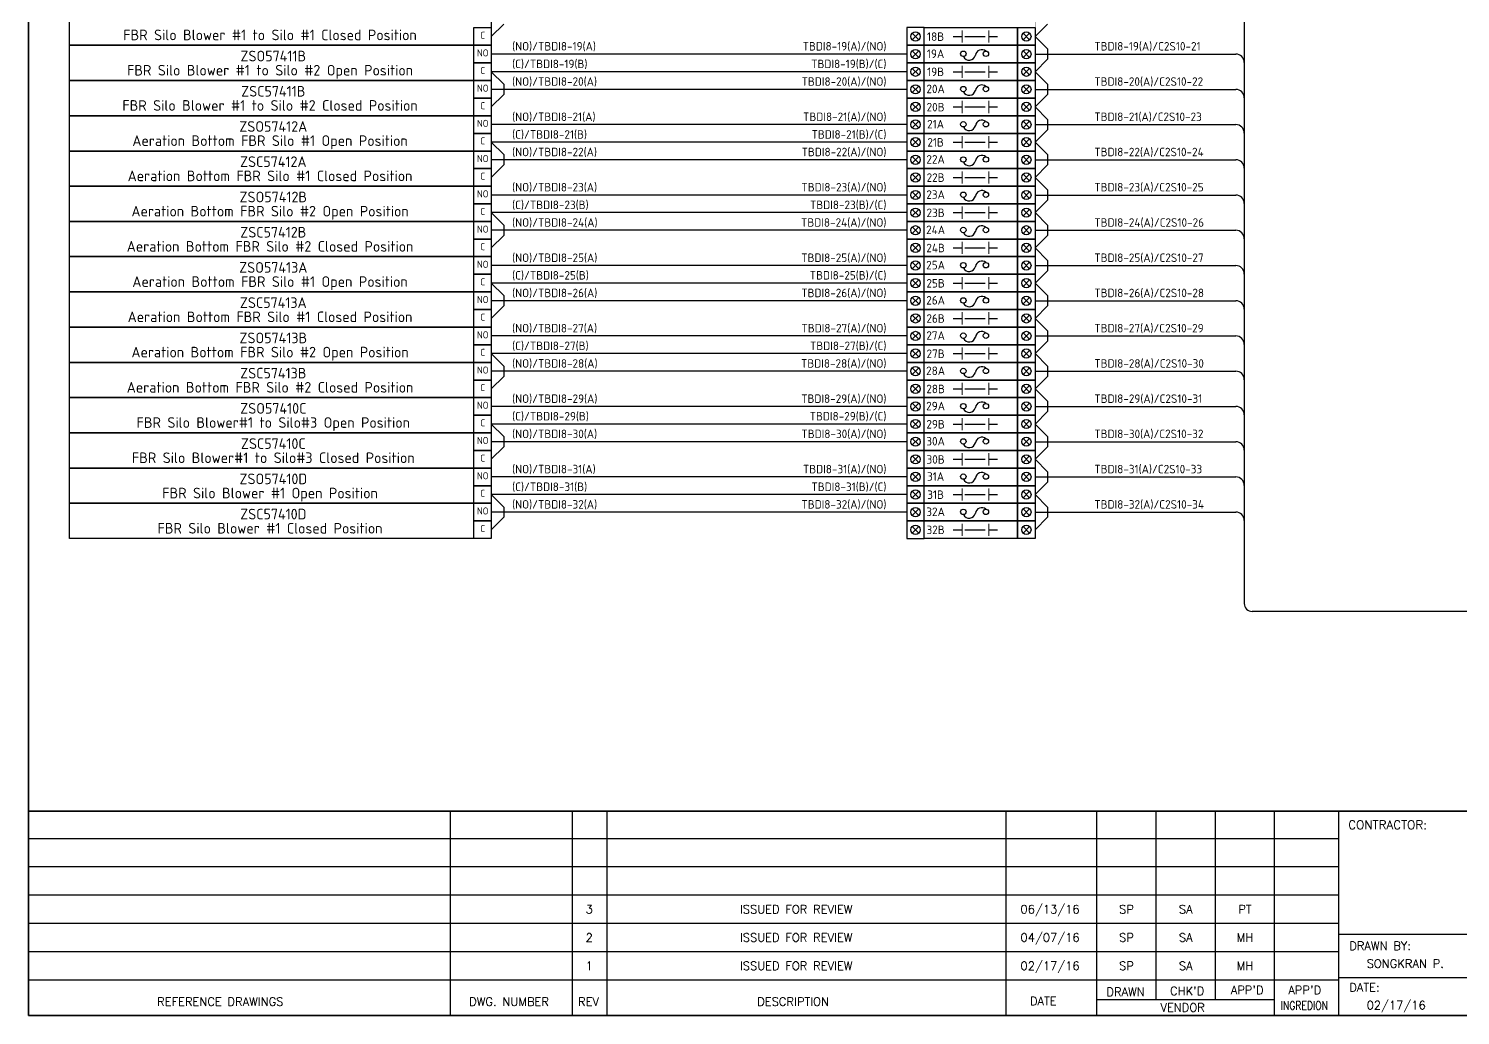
# Model space of a CAD drawing. Header units: inches. Extents: x 579627 to 667544, y 458630 to 507164.
# Drawn here: x 654782 to 656802, y 493540 to 494932 of the extents above; entities that cross this region are included whole.
import ezdxf
from ezdxf.enums import TextEntityAlignment as Align

# ---------------------------------------------------------------- set-up
doc = ezdxf.new("R2010")
doc.units = ezdxf.units.IN
doc.header["$MEASUREMENT"] = 0
for name, color, linetype in [('GT_1', 9, 'Continuous'), ('HELPPOINT', 7, 'Continuous'), ('MEMBER', 7, 'Continuous'), ('power', 7, 'Continuous')]:
    doc.layers.add(name, color=color, linetype=linetype)
doc.styles.add('HTX11', font='O8111901')
doc.styles.add('ISO3098B', font='ISO3098B.shx')
doc.styles.add('ROMANS', font='romans.shx', dxfattribs={"width": 0.85, "height": 25})

# ---------------------------------------------------------------- blocks, each defined once
blk = doc.blocks.new('TPA')
at = {"layer": 'GT_1', "color": 4, "flags": 128}
for points in [[(563383.4, 501946.4), (563383.4, 502273.8)], [(563578.8, 501946.4), (563578.8, 502273.8)], [(563634.6, 501946.4), (563634.6, 502273.8)], [(564274, 501946.4), (564274, 502273.8)], [(564419.8, 501946.4), (564419.8, 502273.8)], [(564514.7, 501971.1), (564514.7, 502273.8)], [(564609.7, 501971.2), (564609.7, 502273.8)], [(564704.3, 501946.4), (564704.3, 502273.8)], [(564807.7, 501946.4), (564807.7, 502273.8)], [(564807.7, 502229.7), (562706.8, 502229.7)], [(564807.7, 502184.4), (562706.8, 502184.4)], [(564807.7, 502139.1), (562706.8, 502139.1)], [(564807.7, 502093.7), (562706.8, 502093.7)], [(565702.1, 502076.3), (564807.7, 502076.3)], [(564807.7, 502048.3), (562706.8, 502048.3)], [(564807.6, 502003), (562706.8, 502003)], [(565702.1, 502006.4), (564807.7, 502006.4)], [(564704.3, 501971.1), (564419.8, 501971.1)]]:
    blk.add_lwpolyline(points, dxfattribs=at)
at = {"layer": 'HELPPOINT', "color": 4, "lineweight": 35}
for p, q in [((562706.8, 501946.4), (562706.8, 505019.3)), ((562706.8, 501946.4), (562706.8, 505019.3)), ((567131, 501946.4), (562706.8, 501946.4)), ((567131, 501946.4), (562706.8, 501946.4))]:
    blk.add_line(p, q, dxfattribs=at)
at = {"layer": 'MEMBER', "color": 4, "lineweight": 35}
blk.add_line((562706.8, 502273.8), (567131, 502273.8), dxfattribs=at)
blk.add_line((562706.8, 502273.8), (567131, 502273.8), dxfattribs=at)
at = {"style": 'HTX11'}
for tag, p in [('A', (566704.3, 502037.1)), ('B', (567038.2, 501963.3))]:
    blk.add_attdef(tag, text='', height=16.8, dxfattribs=at).set_placement(p, align=Align.MIDDLE_CENTER)
at = {"layer": 'MEMBER', "color": 4, "ltscale": 0.8, "style": 'ROMANS'}
for s, height, p in [('CONTRACTOR:', 14.035, (564822.6, 502244.9)), ('DRAWN BY:', 13.49, (564824.3, 502051.1)), ('SONGKRAN P.', 13.495, (564852.1, 502022.7)), ('DRAWN', 13.49, (564435, 501977.3)), ("CHK'D", 13.49, (564537, 501978.7)), ("APP'D", 13.49, (564634.3, 501980.1)), ("APP'D", 13.49, (564726.6, 501980.1)), ('DATE:', 13.49, (564824.3, 501984.5)), ('REFERENCE DRAWINGS', 13.495, (562912.9, 501961.6)), ('DWG. NUMBER', 13.495, (563413.2, 501961.6)), ('REV', 13.49, (563587.7, 501961.6)), ('DESCRIPTION', 13.495, (563875, 501961.6)), ('DATE', 13.49, (564312.3, 501962.5)), ('VENDOR', 13.49, (564521.5, 501952.2)), ('02/17/16', 13.49, (564852.1, 501956))]:
    blk.add_text(s, height=height, dxfattribs=at).set_placement(p)
for s, height, p in [('3', 13.5, (563605.6, 502116.6)), ('ISSUED FOR REVIEW', 13.495, (563937.5, 502116.6)), ('06/13/16', 13.49, (564344.6, 502116.6)), ('SP', 13.49, (564467.2, 502116.6)), ('SA', 13.49, (564562.1, 502116.6)), ('PT', 13.49, (564657, 502116.6)), ('2', 13.5, (563605.6, 502071.2)), ('ISSUED FOR REVIEW', 13.495, (563937.5, 502071.2)), ('04/07/16', 13.49, (564344.6, 502071.2)), ('SP', 13.49, (564467.2, 502071.2)), ('SA', 13.49, (564562.1, 502071.2)), ('MH', 13.49, (564657, 502071.2)), ('1', 13.5, (563605.6, 502025.8)), ('ISSUED FOR REVIEW', 13.495, (563937.5, 502025.8)), ('02/17/16', 13.49, (564344.6, 502025.8)), ('SP', 13.49, (564467.2, 502025.8)), ('SA', 13.49, (564562.1, 502025.8)), ('MH', 13.49, (564657, 502025.8))]:
    blk.add_text(s, height=height, dxfattribs=at).set_placement(p, align=Align.MIDDLE_CENTER)
at = {"layer": 'MEMBER', "color": 4, "ltscale": 0.8, "style": 'ROMANS', "width": 0.8}
blk.add_text('INGREDION', height=13.49, dxfattribs=at).set_placement((564714.3, 501955.4))

msp = doc.modelspace()

# ---------------------------------------------------------------- linework, layer by layer
at = {"color": 4}
for p, q in [((656497, 495779.5), (656497, 494121)), ((656020.7, 494896.5), (655434.6, 494896.5)), ((656202, 494896.5), (656485, 494896.5)), ((656020.7, 494846.7), (655434.6, 494846.7)), ((656202, 494846.7), (656485, 494846.7)), ((656020.7, 494797), (655434.6, 494797)), ((656202, 494797), (656485, 494797)), ((656020.7, 494747.3), (655434.6, 494747.3)), ((656202, 494747.3), (656485, 494747.3)), ((656020.7, 494697.6), (655434.6, 494697.6)), ((656202, 494697.6), (656485, 494697.6)), ((656020.7, 494647.8), (655434.6, 494647.8)), ((656202, 494647.8), (656485, 494647.8)), ((656020.7, 494598.1), (655434.6, 494598.1)), ((656202, 494598.1), (656485, 494598.1)), ((656020.7, 494548.4), (655434.6, 494548.4)), ((656202, 494548.4), (656485, 494548.4)), ((656020.7, 494498.7), (655434.6, 494498.7)), ((656202, 494498.7), (656485, 494498.7)), ((656020.7, 494449), (655434.6, 494449)), ((656202, 494449), (656485, 494449)), ((656020.7, 494399.2), (655434.6, 494399.2)), ((656202, 494399.2), (656485, 494399.2)), ((656020.7, 494349.5), (655434.6, 494349.5)), ((656202, 494349.5), (656485, 494349.5)), ((656020.7, 494299.8), (655434.6, 494299.8)), ((656202, 494299.8), (656485, 494299.8)), ((656020.7, 494250.1), (655434.6, 494250.1)), ((656202, 494250.1), (656485, 494250.1)), ((658443, 494110), (656508.1, 494110))]:
    msp.add_line(p, q, dxfattribs=at)
at = {"color": 0}
for p, q in [((655434.6, 494921.3), (655452.2, 494938.9)), ((656037.7, 494926), (656028.5, 494916.7)), ((656028.5, 494926), (656037.7, 494916.7)), ((656086.3, 494921.3), (656098.8, 494921.3)), ((656102.8, 494921.3), (656131.3, 494921.3)), ((656136.4, 494921.3), (656148.9, 494921.3)), ((656184.9, 494926), (656194.2, 494916.7)), ((656194.2, 494926), (656184.9, 494916.7)), ((656020.7, 494871.6), (655434.6, 494871.6)), ((655434.6, 494871.6), (655452.2, 494854)), ((656037.7, 494876.2), (656028.5, 494867)), ((656028.5, 494876.2), (656037.7, 494867)), ((656086.3, 494871.6), (656098.8, 494871.6)), ((656102.8, 494871.6), (656131.3, 494871.6)), ((656136.4, 494871.6), (656148.9, 494871.6)), ((656184.9, 494876.2), (656194.2, 494867)), ((656194.2, 494876.2), (656184.9, 494867)), ((655452.2, 494854), (655452.2, 494839.5)), ((655434.6, 494821.9), (655452.2, 494839.5)), ((656037.7, 494826.5), (656028.5, 494817.3)), ((656028.5, 494826.5), (656037.7, 494817.3)), ((656086.3, 494821.9), (656098.8, 494821.9)), ((656102.8, 494821.9), (656131.3, 494821.9)), ((656136.4, 494821.9), (656148.9, 494821.9)), ((656184.9, 494826.5), (656194.2, 494817.3)), ((656194.2, 494826.5), (656184.9, 494817.3)), ((656020.7, 494772.2), (655434.6, 494772.2)), ((655434.6, 494772.2), (655452.2, 494754.6)), ((656037.7, 494776.8), (656028.5, 494767.5)), ((656028.5, 494776.8), (656037.7, 494767.5)), ((656086.3, 494772.2), (656098.8, 494772.2)), ((656102.8, 494772.2), (656131.3, 494772.2)), ((656136.4, 494772.2), (656148.9, 494772.2)), ((656184.9, 494776.8), (656194.2, 494767.5)), ((656194.2, 494776.8), (656184.9, 494767.5)), ((655452.2, 494754.6), (655452.2, 494740)), ((655434.6, 494722.4), (655452.2, 494740)), ((656037.7, 494727.1), (656028.5, 494717.8)), ((656028.5, 494727.1), (656037.7, 494717.8)), ((656086.3, 494722.4), (656098.8, 494722.4)), ((656102.8, 494722.4), (656131.3, 494722.4)), ((656136.4, 494722.4), (656148.9, 494722.4)), ((656184.9, 494727.1), (656194.2, 494717.8)), ((656194.2, 494727.1), (656184.9, 494717.8)), ((656020.7, 494672.7), (655434.6, 494672.7)), ((655434.6, 494672.7), (655452.2, 494655.1)), ((656037.7, 494677.3), (656028.5, 494668.1)), ((656028.5, 494677.3), (656037.7, 494668.1)), ((656086.3, 494672.7), (656098.8, 494672.7)), ((656102.8, 494672.7), (656131.3, 494672.7)), ((656136.4, 494672.7), (656148.9, 494672.7)), ((656184.9, 494677.3), (656194.2, 494668.1)), ((656194.2, 494677.3), (656184.9, 494668.1)), ((655452.2, 494655.1), (655452.2, 494640.6)), ((655434.6, 494623), (655452.2, 494640.6)), ((656037.7, 494627.6), (656028.5, 494618.4)), ((656028.5, 494627.6), (656037.7, 494618.4)), ((656086.3, 494623), (656098.8, 494623)), ((656102.8, 494623), (656131.3, 494623)), ((656136.4, 494623), (656148.9, 494623)), ((656184.9, 494627.6), (656194.2, 494618.4)), ((656194.2, 494627.6), (656184.9, 494618.4)), ((656020.7, 494573.3), (655434.6, 494573.3)), ((655434.6, 494573.3), (655452.2, 494555.7)), ((656037.7, 494577.9), (656028.5, 494568.6)), ((656028.5, 494577.9), (656037.7, 494568.6)), ((656086.3, 494573.3), (656098.8, 494573.3)), ((656102.8, 494573.3), (656131.3, 494573.3)), ((656136.4, 494573.3), (656148.9, 494573.3)), ((656184.9, 494577.9), (656194.2, 494568.6)), ((656194.2, 494577.9), (656184.9, 494568.6)), ((655452.2, 494555.7), (655452.2, 494541.1)), ((655434.6, 494523.5), (655452.2, 494541.1)), ((656037.7, 494528.2), (656028.5, 494518.9)), ((656028.5, 494528.2), (656037.7, 494518.9)), ((656184.9, 494528.2), (656194.2, 494518.9)), ((656194.2, 494528.2), (656184.9, 494518.9)), ((656086.3, 494523.5), (656098.8, 494523.5)), ((656102.8, 494523.5), (656131.3, 494523.5)), ((656136.4, 494523.5), (656148.9, 494523.5)), ((656020.7, 494473.8), (655434.6, 494473.8)), ((655434.6, 494473.8), (655452.2, 494456.2)), ((656037.7, 494478.4), (656028.5, 494469.2)), ((656028.5, 494478.4), (656037.7, 494469.2)), ((656086.3, 494473.8), (656098.8, 494473.8)), ((656102.8, 494473.8), (656131.3, 494473.8)), ((656136.4, 494473.8), (656148.9, 494473.8)), ((656184.9, 494478.4), (656194.2, 494469.2)), ((656194.2, 494478.4), (656184.9, 494469.2)), ((655452.2, 494456.2), (655452.2, 494441.7)), ((655434.6, 494424.1), (655452.2, 494441.7)), ((656037.7, 494428.7), (656028.5, 494419.5)), ((656028.5, 494428.7), (656037.7, 494419.5)), ((656184.9, 494428.7), (656194.2, 494419.5)), ((656194.2, 494428.7), (656184.9, 494419.5)), ((656086.3, 494424.1), (656098.8, 494424.1)), ((656102.8, 494424.1), (656131.3, 494424.1)), ((656136.4, 494424.1), (656148.9, 494424.1)), ((656020.7, 494374.4), (655434.6, 494374.4)), ((655434.6, 494374.4), (655452.2, 494356.8)), ((656037.7, 494379), (656028.5, 494369.7)), ((656028.5, 494379), (656037.7, 494369.7)), ((656086.3, 494374.4), (656098.8, 494374.4)), ((656102.8, 494374.4), (656131.3, 494374.4)), ((656136.4, 494374.4), (656148.9, 494374.4)), ((656184.9, 494379), (656194.2, 494369.7)), ((656194.2, 494379), (656184.9, 494369.7)), ((655452.2, 494356.8), (655452.2, 494342.2)), ((655434.6, 494324.6), (655452.2, 494342.2)), ((656037.7, 494329.3), (656028.5, 494320)), ((656028.5, 494329.3), (656037.7, 494320)), ((656184.9, 494329.3), (656194.2, 494320)), ((656194.2, 494329.3), (656184.9, 494320)), ((656086.3, 494324.6), (656098.8, 494324.6)), ((656102.8, 494324.6), (656131.3, 494324.6)), ((656136.4, 494324.6), (656148.9, 494324.6)), ((656020.7, 494274.9), (655434.6, 494274.9)), ((655434.6, 494274.9), (655452.2, 494257.3)), ((656037.7, 494279.5), (656028.5, 494270.3)), ((656028.5, 494279.5), (656037.7, 494270.3)), ((656086.3, 494274.9), (656098.8, 494274.9)), ((656102.8, 494274.9), (656131.3, 494274.9)), ((656136.4, 494274.9), (656148.9, 494274.9)), ((656184.9, 494279.5), (656194.2, 494270.3)), ((656194.2, 494279.5), (656184.9, 494270.3)), ((655452.2, 494257.3), (655452.2, 494242.8)), ((655434.6, 494225.2), (655452.2, 494242.8)), ((656037.7, 494229.8), (656028.5, 494220.6)), ((656028.5, 494229.8), (656037.7, 494220.6)), ((656086.3, 494225.2), (656098.8, 494225.2)), ((656102.8, 494225.2), (656131.3, 494225.2)), ((656136.4, 494225.2), (656148.9, 494225.2)), ((656184.9, 494229.8), (656194.2, 494220.6)), ((656194.2, 494229.8), (656184.9, 494220.6))]:
    msp.add_line(p, q, dxfattribs=at)
at = {"color": 1}
for p, q in [((656202, 494921.3), (656219.6, 494938.9)), ((656202, 494921.3), (656219.6, 494903.7)), ((656037.7, 494901.1), (656028.5, 494891.8)), ((656028.5, 494901.1), (656037.7, 494891.8)), ((656184.9, 494901.1), (656194.2, 494891.8)), ((656194.2, 494901.1), (656184.9, 494891.8)), ((656219.6, 494903.7), (656219.6, 494889.2)), ((656202, 494871.6), (656219.6, 494889.2)), ((656202, 494871.6), (656219.6, 494854)), ((656037.7, 494851.4), (656028.5, 494842.1)), ((656028.5, 494851.4), (656037.7, 494842.1)), ((656184.9, 494851.4), (656194.2, 494842.1)), ((656194.2, 494851.4), (656184.9, 494842.1)), ((656219.6, 494854), (656219.6, 494839.5)), ((656202, 494821.9), (656219.6, 494839.5)), ((656202, 494821.9), (656219.6, 494804.3)), ((656037.7, 494801.6), (656028.5, 494792.4)), ((656028.5, 494801.6), (656037.7, 494792.4)), ((656184.9, 494801.6), (656194.2, 494792.4)), ((656194.2, 494801.6), (656184.9, 494792.4)), ((656219.6, 494804.3), (656219.6, 494789.7)), ((656202, 494772.2), (656219.6, 494789.7)), ((656202, 494772.2), (656219.6, 494754.6)), ((656037.7, 494751.9), (656028.5, 494742.7)), ((656028.5, 494751.9), (656037.7, 494742.7)), ((656184.9, 494751.9), (656194.2, 494742.7)), ((656194.2, 494751.9), (656184.9, 494742.7)), ((656219.6, 494754.6), (656219.6, 494740)), ((656202, 494722.4), (656219.6, 494740)), ((656202, 494722.4), (656219.6, 494704.9)), ((656037.7, 494702.2), (656028.5, 494692.9)), ((656028.5, 494702.2), (656037.7, 494692.9)), ((656184.9, 494702.2), (656194.2, 494692.9)), ((656194.2, 494702.2), (656184.9, 494692.9)), ((656202, 494672.7), (656219.6, 494690.3)), ((656219.6, 494704.9), (656219.6, 494690.3)), ((656202, 494672.7), (656219.6, 494655.1)), ((656037.7, 494652.5), (656028.5, 494643.2)), ((656028.5, 494652.5), (656037.7, 494643.2)), ((656184.9, 494652.5), (656194.2, 494643.2)), ((656194.2, 494652.5), (656184.9, 494643.2)), ((656219.6, 494655.1), (656219.6, 494640.6)), ((656202, 494623), (656219.6, 494640.6)), ((656202, 494623), (656219.6, 494605.4)), ((656037.7, 494602.8), (656028.5, 494593.5)), ((656028.5, 494602.8), (656037.7, 494593.5)), ((656184.9, 494602.8), (656194.2, 494593.5)), ((656194.2, 494602.8), (656184.9, 494593.5)), ((656202, 494573.3), (656219.6, 494590.8)), ((656219.6, 494605.4), (656219.6, 494590.8)), ((656202, 494573.3), (656219.6, 494555.7)), ((656037.7, 494553), (656028.5, 494543.8)), ((656028.5, 494553), (656037.7, 494543.8)), ((656184.9, 494553), (656194.2, 494543.8)), ((656194.2, 494553), (656184.9, 494543.8)), ((656219.6, 494555.7), (656219.6, 494541.1)), ((656202, 494523.5), (656219.6, 494541.1)), ((656202, 494523.5), (656219.6, 494506)), ((656037.7, 494503.3), (656028.5, 494494.1)), ((656028.5, 494503.3), (656037.7, 494494.1)), ((656184.9, 494503.3), (656194.2, 494494.1)), ((656194.2, 494503.3), (656184.9, 494494.1)), ((656202, 494473.8), (656219.6, 494491.4)), ((656219.6, 494506), (656219.6, 494491.4)), ((656202, 494473.8), (656219.6, 494456.2)), ((656037.7, 494453.6), (656028.5, 494444.3)), ((656028.5, 494453.6), (656037.7, 494444.3)), ((656184.9, 494453.6), (656194.2, 494444.3)), ((656194.2, 494453.6), (656184.9, 494444.3)), ((656219.6, 494456.2), (656219.6, 494441.7)), ((656202, 494424.1), (656219.6, 494441.7)), ((656202, 494424.1), (656219.6, 494406.5)), ((656037.7, 494403.9), (656028.5, 494394.6)), ((656028.5, 494403.9), (656037.7, 494394.6)), ((656184.9, 494403.9), (656194.2, 494394.6)), ((656194.2, 494403.9), (656184.9, 494394.6)), ((656202, 494374.4), (656219.6, 494391.9)), ((656219.6, 494406.5), (656219.6, 494391.9)), ((656202, 494374.4), (656219.6, 494356.8)), ((656037.7, 494354.1), (656028.5, 494344.9)), ((656028.5, 494354.1), (656037.7, 494344.9)), ((656184.9, 494354.1), (656194.2, 494344.9)), ((656194.2, 494354.1), (656184.9, 494344.9)), ((656219.6, 494356.8), (656219.6, 494342.2)), ((656202, 494324.6), (656219.6, 494342.2)), ((656202, 494324.6), (656219.6, 494307.1)), ((656219.6, 494307.1), (656219.6, 494292.5)), ((656037.7, 494304.4), (656028.5, 494295.2)), ((656028.5, 494304.4), (656037.7, 494295.2)), ((656184.9, 494304.4), (656194.2, 494295.2)), ((656194.2, 494304.4), (656184.9, 494295.2)), ((656202, 494274.9), (656219.6, 494292.5)), ((656219.6, 494292.5), (656219.6, 494292.5)), ((656202, 494274.9), (656219.6, 494257.3)), ((656037.7, 494254.7), (656028.5, 494245.4)), ((656028.5, 494254.7), (656037.7, 494245.4)), ((656184.9, 494254.7), (656194.2, 494245.4)), ((656194.2, 494254.7), (656184.9, 494245.4)), ((656219.6, 494257.3), (656219.6, 494242.8)), ((656202, 494225.2), (656219.6, 494242.8)), ((656219.6, 494242.8), (656219.6, 494242.8))]:
    msp.add_line(p, q, dxfattribs=at)
at = {"color": 0, "lineweight": 9}
for p, q in [((656098.8, 494912.8), (656098.8, 494929.9)), ((656136.4, 494912.8), (656136.4, 494929.9)), ((656098.8, 494863.1), (656098.8, 494880.1)), ((656136.4, 494863.1), (656136.4, 494880.1)), ((656098.8, 494813.3), (656098.8, 494830.4)), ((656136.4, 494813.3), (656136.4, 494830.4)), ((656098.8, 494763.6), (656098.8, 494780.7)), ((656136.4, 494763.6), (656136.4, 494780.7)), ((656098.8, 494713.9), (656098.8, 494731)), ((656136.4, 494713.9), (656136.4, 494731)), ((656098.8, 494664.2), (656098.8, 494681.2)), ((656136.4, 494664.2), (656136.4, 494681.2)), ((656098.8, 494614.5), (656098.8, 494631.5)), ((656136.4, 494614.5), (656136.4, 494631.5)), ((656098.8, 494564.7), (656098.8, 494581.8)), ((656136.4, 494564.7), (656136.4, 494581.8)), ((656098.8, 494515), (656098.8, 494532.1)), ((656136.4, 494515), (656136.4, 494532.1)), ((656098.8, 494465.3), (656098.8, 494482.3)), ((656136.4, 494465.3), (656136.4, 494482.3)), ((656098.8, 494415.6), (656098.8, 494432.6)), ((656136.4, 494415.6), (656136.4, 494432.6)), ((656098.8, 494365.8), (656098.8, 494382.9)), ((656136.4, 494365.8), (656136.4, 494382.9)), ((656098.8, 494316.1), (656098.8, 494333.2)), ((656136.4, 494316.1), (656136.4, 494333.2)), ((656098.8, 494266.4), (656098.8, 494283.5)), ((656136.4, 494266.4), (656136.4, 494283.5)), ((656098.8, 494216.7), (656098.8, 494233.7)), ((656136.4, 494216.7), (656136.4, 494233.7))]:
    msp.add_line(p, q, dxfattribs=at)
at = {"color": 2}
for points in [[(654839.3, 494958.6), (655434.6, 494958.6), (655434.6, 494908.9), (654839.3, 494908.9)], [(654839.3, 494908.9), (655434.6, 494908.9), (655434.6, 494859.2), (654839.3, 494859.2)], [(654839.3, 494859.2), (655434.6, 494859.2), (655434.6, 494809.4), (654839.3, 494809.4)], [(654839.3, 494809.4), (655434.6, 494809.4), (655434.6, 494759.7), (654839.3, 494759.7)], [(654839.3, 494759.7), (655434.6, 494759.7), (655434.6, 494710), (654839.3, 494710)], [(654839.3, 494710), (655434.6, 494710), (655434.6, 494660.3), (654839.3, 494660.3)], [(654839.3, 494660.3), (655434.6, 494660.3), (655434.6, 494610.6), (654839.3, 494610.6)], [(654839.3, 494610.6), (655434.6, 494610.6), (655434.6, 494560.8), (654839.3, 494560.8)], [(654839.3, 494560.8), (655434.6, 494560.8), (655434.6, 494511.1), (654839.3, 494511.1)], [(654839.3, 494511.1), (655434.6, 494511.1), (655434.6, 494461.4), (654839.3, 494461.4)], [(654839.3, 494461.4), (655434.6, 494461.4), (655434.6, 494411.7), (654839.3, 494411.7)], [(654839.3, 494411.7), (655434.6, 494411.7), (655434.6, 494361.9), (654839.3, 494361.9)], [(654839.3, 494361.9), (655434.6, 494361.9), (655434.6, 494312.2), (654839.3, 494312.2)], [(654839.3, 494312.2), (655434.6, 494312.2), (655434.6, 494262.5), (654839.3, 494262.5)], [(654839.3, 494262.5), (655434.6, 494262.5), (655434.6, 494212.8), (654839.3, 494212.8)]]:
    msp.add_lwpolyline(points, close=True, dxfattribs=at)
at = {"color": 0, "const_width": 0.3}
for points in [[(656020.7, 494958.6), (656202, 494958.6), (656202, 494908.9), (656020.7, 494908.9), (656020.7, 494958.6)], [(656020.7, 494908.9), (656202, 494908.9), (656202, 494859.2), (656020.7, 494859.2), (656020.7, 494908.9)], [(656020.7, 494859.2), (656202, 494859.2), (656202, 494809.4), (656020.7, 494809.4), (656020.7, 494859.2)], [(656020.7, 494809.4), (656202, 494809.4), (656202, 494759.7), (656020.7, 494759.7), (656020.7, 494809.4)], [(656020.7, 494759.7), (656202, 494759.7), (656202, 494710), (656020.7, 494710), (656020.7, 494759.7)], [(656020.7, 494710), (656202, 494710), (656202, 494660.3), (656020.7, 494660.3), (656020.7, 494710)], [(656020.7, 494660.3), (656202, 494660.3), (656202, 494610.6), (656020.7, 494610.6), (656020.7, 494660.3)], [(656020.7, 494610.6), (656202, 494610.6), (656202, 494560.8), (656020.7, 494560.8), (656020.7, 494610.6)], [(656020.7, 494560.8), (656202, 494560.8), (656202, 494511.1), (656020.7, 494511.1), (656020.7, 494560.8)], [(656020.7, 494511.1), (656202, 494511.1), (656202, 494461.4), (656020.7, 494461.4), (656020.7, 494511.1)], [(656020.7, 494461.4), (656202, 494461.4), (656202, 494411.7), (656020.7, 494411.7), (656020.7, 494461.4)], [(656020.7, 494411.7), (656202, 494411.7), (656202, 494361.9), (656020.7, 494361.9), (656020.7, 494411.7)], [(656020.7, 494361.9), (656202, 494361.9), (656202, 494312.2), (656020.7, 494312.2), (656020.7, 494361.9)], [(656020.7, 494312.2), (656202, 494312.2), (656202, 494262.5), (656020.7, 494262.5), (656020.7, 494312.2)], [(656020.7, 494262.5), (656202, 494262.5), (656202, 494212.8), (656020.7, 494212.8), (656020.7, 494262.5)]]:
    msp.add_lwpolyline(points, dxfattribs=at)
at = {"color": 0}
for points in [[(655409.8, 494933.8), (655434.6, 494933.8), (655434.6, 494908.9), (655409.8, 494908.9)], [(656045.5, 494933.8), (656020.7, 494933.8), (656020.7, 494908.9), (656045.5, 494908.9)], [(656045.5, 494933.8), (656177.1, 494933.8), (656177.1, 494908.9), (656045.5, 494908.9)], [(656177.1, 494933.8), (656202, 494933.8), (656202, 494908.9), (656177.1, 494908.9)], [(655409.8, 494884), (655434.6, 494884), (655434.6, 494859.2), (655409.8, 494859.2)], [(656045.5, 494884), (656020.7, 494884), (656020.7, 494859.2), (656045.5, 494859.2)], [(656045.5, 494884), (656177.1, 494884), (656177.1, 494859.2), (656045.5, 494859.2)], [(656177.1, 494884), (656202, 494884), (656202, 494859.2), (656177.1, 494859.2)], [(655409.8, 494834.3), (655434.6, 494834.3), (655434.6, 494809.4), (655409.8, 494809.4)], [(656045.5, 494834.3), (656020.7, 494834.3), (656020.7, 494809.4), (656045.5, 494809.4)], [(656045.5, 494834.3), (656177.1, 494834.3), (656177.1, 494809.4), (656045.5, 494809.4)], [(656177.1, 494834.3), (656202, 494834.3), (656202, 494809.4), (656177.1, 494809.4)], [(655409.8, 494784.6), (655434.6, 494784.6), (655434.6, 494759.7), (655409.8, 494759.7)], [(656045.5, 494784.6), (656020.7, 494784.6), (656020.7, 494759.7), (656045.5, 494759.7)], [(656045.5, 494784.6), (656177.1, 494784.6), (656177.1, 494759.7), (656045.5, 494759.7)], [(656177.1, 494784.6), (656202, 494784.6), (656202, 494759.7), (656177.1, 494759.7)], [(655409.8, 494734.9), (655434.6, 494734.9), (655434.6, 494710), (655409.8, 494710)], [(656045.5, 494734.9), (656020.7, 494734.9), (656020.7, 494710), (656045.5, 494710)], [(656045.5, 494734.9), (656177.1, 494734.9), (656177.1, 494710), (656045.5, 494710)], [(656177.1, 494734.9), (656202, 494734.9), (656202, 494710), (656177.1, 494710)], [(655409.8, 494685.1), (655434.6, 494685.1), (655434.6, 494660.3), (655409.8, 494660.3)], [(656045.5, 494685.1), (656020.7, 494685.1), (656020.7, 494660.3), (656045.5, 494660.3)], [(656045.5, 494685.1), (656177.1, 494685.1), (656177.1, 494660.3), (656045.5, 494660.3)], [(656177.1, 494685.1), (656202, 494685.1), (656202, 494660.3), (656177.1, 494660.3)], [(655409.8, 494635.4), (655434.6, 494635.4), (655434.6, 494610.6), (655409.8, 494610.6)], [(656045.5, 494635.4), (656020.7, 494635.4), (656020.7, 494610.6), (656045.5, 494610.6)], [(656045.5, 494635.4), (656177.1, 494635.4), (656177.1, 494610.6), (656045.5, 494610.6)], [(656177.1, 494635.4), (656202, 494635.4), (656202, 494610.6), (656177.1, 494610.6)], [(655409.8, 494585.7), (655434.6, 494585.7), (655434.6, 494560.8), (655409.8, 494560.8)], [(656045.5, 494585.7), (656020.7, 494585.7), (656020.7, 494560.8), (656045.5, 494560.8)], [(656045.5, 494585.7), (656177.1, 494585.7), (656177.1, 494560.8), (656045.5, 494560.8)], [(656177.1, 494585.7), (656202, 494585.7), (656202, 494560.8), (656177.1, 494560.8)], [(655409.8, 494536), (655434.6, 494536), (655434.6, 494511.1), (655409.8, 494511.1)], [(656045.5, 494536), (656020.7, 494536), (656020.7, 494511.1), (656045.5, 494511.1)], [(656045.5, 494536), (656177.1, 494536), (656177.1, 494511.1), (656045.5, 494511.1)], [(656177.1, 494536), (656202, 494536), (656202, 494511.1), (656177.1, 494511.1)], [(655409.8, 494486.2), (655434.6, 494486.2), (655434.6, 494461.4), (655409.8, 494461.4)], [(656045.5, 494486.2), (656020.7, 494486.2), (656020.7, 494461.4), (656045.5, 494461.4)], [(656045.5, 494486.2), (656177.1, 494486.2), (656177.1, 494461.4), (656045.5, 494461.4)], [(656177.1, 494486.2), (656202, 494486.2), (656202, 494461.4), (656177.1, 494461.4)], [(655409.8, 494436.5), (655434.6, 494436.5), (655434.6, 494411.7), (655409.8, 494411.7)], [(656045.5, 494436.5), (656020.7, 494436.5), (656020.7, 494411.7), (656045.5, 494411.7)], [(656045.5, 494436.5), (656177.1, 494436.5), (656177.1, 494411.7), (656045.5, 494411.7)], [(656177.1, 494436.5), (656202, 494436.5), (656202, 494411.7), (656177.1, 494411.7)], [(655409.8, 494386.8), (655434.6, 494386.8), (655434.6, 494361.9), (655409.8, 494361.9)], [(656045.5, 494386.8), (656020.7, 494386.8), (656020.7, 494361.9), (656045.5, 494361.9)], [(656045.5, 494386.8), (656177.1, 494386.8), (656177.1, 494361.9), (656045.5, 494361.9)], [(656177.1, 494386.8), (656202, 494386.8), (656202, 494361.9), (656177.1, 494361.9)], [(655409.8, 494337.1), (655434.6, 494337.1), (655434.6, 494312.2), (655409.8, 494312.2)], [(656045.5, 494337.1), (656020.7, 494337.1), (656020.7, 494312.2), (656045.5, 494312.2)], [(656045.5, 494337.1), (656177.1, 494337.1), (656177.1, 494312.2), (656045.5, 494312.2)], [(656177.1, 494337.1), (656202, 494337.1), (656202, 494312.2), (656177.1, 494312.2)], [(655409.8, 494287.4), (655434.6, 494287.4), (655434.6, 494262.5), (655409.8, 494262.5)], [(656045.5, 494287.4), (656020.7, 494287.4), (656020.7, 494262.5), (656045.5, 494262.5)], [(656045.5, 494287.4), (656177.1, 494287.4), (656177.1, 494262.5), (656045.5, 494262.5)], [(656177.1, 494287.4), (656202, 494287.4), (656202, 494262.5), (656177.1, 494262.5)], [(655409.8, 494237.6), (655434.6, 494237.6), (655434.6, 494212.8), (655409.8, 494212.8)], [(656045.5, 494237.6), (656020.7, 494237.6), (656020.7, 494212.8), (656045.5, 494212.8)], [(656045.5, 494237.6), (656177.1, 494237.6), (656177.1, 494212.8), (656045.5, 494212.8)], [(656177.1, 494237.6), (656202, 494237.6), (656202, 494212.8), (656177.1, 494212.8)]]:
    msp.add_lwpolyline(points, close=True, dxfattribs=at)
at = {"color": 1}
for points in [[(655409.8, 494908.9), (655434.6, 494908.9), (655434.6, 494884), (655409.8, 494884)], [(656045.5, 494908.9), (656020.7, 494908.9), (656020.7, 494884), (656045.5, 494884)], [(656045.5, 494908.9), (656177.1, 494908.9), (656177.1, 494884), (656045.5, 494884)], [(656177.1, 494908.9), (656202, 494908.9), (656202, 494884), (656177.1, 494884)], [(655409.8, 494859.2), (655434.6, 494859.2), (655434.6, 494834.3), (655409.8, 494834.3)], [(656045.5, 494859.2), (656020.7, 494859.2), (656020.7, 494834.3), (656045.5, 494834.3)], [(656045.5, 494859.2), (656177.1, 494859.2), (656177.1, 494834.3), (656045.5, 494834.3)], [(656177.1, 494859.2), (656202, 494859.2), (656202, 494834.3), (656177.1, 494834.3)], [(655409.8, 494809.4), (655434.6, 494809.4), (655434.6, 494784.6), (655409.8, 494784.6)], [(656045.5, 494809.4), (656020.7, 494809.4), (656020.7, 494784.6), (656045.5, 494784.6)], [(656045.5, 494809.4), (656177.1, 494809.4), (656177.1, 494784.6), (656045.5, 494784.6)], [(656177.1, 494809.4), (656202, 494809.4), (656202, 494784.6), (656177.1, 494784.6)], [(655409.8, 494759.7), (655434.6, 494759.7), (655434.6, 494734.9), (655409.8, 494734.9)], [(656045.5, 494759.7), (656020.7, 494759.7), (656020.7, 494734.9), (656045.5, 494734.9)], [(656045.5, 494759.7), (656177.1, 494759.7), (656177.1, 494734.9), (656045.5, 494734.9)], [(656177.1, 494759.7), (656202, 494759.7), (656202, 494734.9), (656177.1, 494734.9)], [(655409.8, 494710), (655434.6, 494710), (655434.6, 494685.1), (655409.8, 494685.1)], [(656045.5, 494710), (656020.7, 494710), (656020.7, 494685.1), (656045.5, 494685.1)], [(656045.5, 494710), (656177.1, 494710), (656177.1, 494685.1), (656045.5, 494685.1)], [(656177.1, 494710), (656202, 494710), (656202, 494685.1), (656177.1, 494685.1)], [(655409.8, 494660.3), (655434.6, 494660.3), (655434.6, 494635.4), (655409.8, 494635.4)], [(656045.5, 494660.3), (656020.7, 494660.3), (656020.7, 494635.4), (656045.5, 494635.4)], [(656045.5, 494660.3), (656177.1, 494660.3), (656177.1, 494635.4), (656045.5, 494635.4)], [(656177.1, 494660.3), (656202, 494660.3), (656202, 494635.4), (656177.1, 494635.4)], [(655409.8, 494610.6), (655434.6, 494610.6), (655434.6, 494585.7), (655409.8, 494585.7)], [(656045.5, 494610.6), (656020.7, 494610.6), (656020.7, 494585.7), (656045.5, 494585.7)], [(656045.5, 494610.6), (656177.1, 494610.6), (656177.1, 494585.7), (656045.5, 494585.7)], [(656177.1, 494610.6), (656202, 494610.6), (656202, 494585.7), (656177.1, 494585.7)], [(655409.8, 494560.8), (655434.6, 494560.8), (655434.6, 494536), (655409.8, 494536)], [(656045.5, 494560.8), (656020.7, 494560.8), (656020.7, 494536), (656045.5, 494536)], [(656045.5, 494560.8), (656177.1, 494560.8), (656177.1, 494536), (656045.5, 494536)], [(656177.1, 494560.8), (656202, 494560.8), (656202, 494536), (656177.1, 494536)], [(655409.8, 494511.1), (655434.6, 494511.1), (655434.6, 494486.2), (655409.8, 494486.2)], [(656045.5, 494511.1), (656020.7, 494511.1), (656020.7, 494486.2), (656045.5, 494486.2)], [(656045.5, 494511.1), (656177.1, 494511.1), (656177.1, 494486.2), (656045.5, 494486.2)], [(656177.1, 494511.1), (656202, 494511.1), (656202, 494486.2), (656177.1, 494486.2)], [(655409.8, 494461.4), (655434.6, 494461.4), (655434.6, 494436.5), (655409.8, 494436.5)], [(656045.5, 494461.4), (656020.7, 494461.4), (656020.7, 494436.5), (656045.5, 494436.5)], [(656045.5, 494461.4), (656177.1, 494461.4), (656177.1, 494436.5), (656045.5, 494436.5)], [(656177.1, 494461.4), (656202, 494461.4), (656202, 494436.5), (656177.1, 494436.5)], [(655409.8, 494411.7), (655434.6, 494411.7), (655434.6, 494386.8), (655409.8, 494386.8)], [(656045.5, 494411.7), (656020.7, 494411.7), (656020.7, 494386.8), (656045.5, 494386.8)], [(656045.5, 494411.7), (656177.1, 494411.7), (656177.1, 494386.8), (656045.5, 494386.8)], [(656177.1, 494411.7), (656202, 494411.7), (656202, 494386.8), (656177.1, 494386.8)], [(655409.8, 494361.9), (655434.6, 494361.9), (655434.6, 494337.1), (655409.8, 494337.1)], [(656045.5, 494361.9), (656020.7, 494361.9), (656020.7, 494337.1), (656045.5, 494337.1)], [(656045.5, 494361.9), (656177.1, 494361.9), (656177.1, 494337.1), (656045.5, 494337.1)], [(656177.1, 494361.9), (656202, 494361.9), (656202, 494337.1), (656177.1, 494337.1)], [(655409.8, 494312.2), (655434.6, 494312.2), (655434.6, 494287.4), (655409.8, 494287.4)], [(656045.5, 494312.2), (656020.7, 494312.2), (656020.7, 494287.4), (656045.5, 494287.4)], [(656045.5, 494312.2), (656177.1, 494312.2), (656177.1, 494287.4), (656045.5, 494287.4)], [(656177.1, 494312.2), (656202, 494312.2), (656202, 494287.4), (656177.1, 494287.4)], [(655409.8, 494262.5), (655434.6, 494262.5), (655434.6, 494237.6), (655409.8, 494237.6)], [(656045.5, 494262.5), (656020.7, 494262.5), (656020.7, 494237.6), (656045.5, 494237.6)], [(656045.5, 494262.5), (656177.1, 494262.5), (656177.1, 494237.6), (656045.5, 494237.6)], [(656177.1, 494262.5), (656202, 494262.5), (656202, 494237.6), (656177.1, 494237.6)]]:
    msp.add_lwpolyline(points, close=True, dxfattribs=at)
at = {"color": 0}
for centre in [(656033.1, 494921.3), (656189.6, 494921.3), (656033.1, 494871.6), (656189.6, 494871.6), (656033.1, 494821.9), (656189.6, 494821.9), (656033.1, 494772.2), (656189.6, 494772.2), (656033.1, 494722.4), (656189.6, 494722.4), (656033.1, 494672.7), (656189.6, 494672.7), (656033.1, 494623), (656189.6, 494623), (656033.1, 494573.3), (656189.6, 494573.3), (656033.1, 494523.5), (656189.6, 494523.5), (656033.1, 494473.8), (656189.6, 494473.8), (656033.1, 494424.1), (656189.6, 494424.1), (656033.1, 494374.4), (656189.6, 494374.4), (656033.1, 494324.6), (656189.6, 494324.6), (656033.1, 494274.9), (656189.6, 494274.9), (656033.1, 494225.2), (656189.6, 494225.2)]:
    msp.add_circle(centre, 6.54, dxfattribs=at)
at = {"color": 1}
for centre in [(656033.1, 494896.5), (656189.6, 494896.5), (656033.1, 494846.7), (656189.6, 494846.7), (656033.1, 494797), (656189.6, 494797), (656033.1, 494747.3), (656189.6, 494747.3), (656033.1, 494697.6), (656189.6, 494697.6), (656033.1, 494647.8), (656189.6, 494647.8), (656033.1, 494598.1), (656189.6, 494598.1), (656033.1, 494548.4), (656189.6, 494548.4), (656033.1, 494498.7), (656189.6, 494498.7), (656033.1, 494449), (656189.6, 494449), (656033.1, 494399.2), (656189.6, 494399.2), (656033.1, 494349.5), (656189.6, 494349.5), (656033.1, 494299.8), (656189.6, 494299.8), (656033.1, 494250.1), (656189.6, 494250.1)]:
    msp.add_circle(centre, 6.54, dxfattribs=at)
at = {"color": 4}
for centre, radius, start, end in [((656485, 494884.5), 12, 0, 90), ((656485, 494834.7), 12, 0, 90), ((656485, 494785), 12, 0, 90), ((656485, 494735.3), 12, 0, 90), ((656485, 494685.6), 12, 0, 90), ((656485, 494635.8), 12, 0, 90), ((656485, 494586.1), 12, 0, 90), ((656485, 494536.4), 12, 0, 90), ((656485, 494486.7), 12, 0, 90), ((656485, 494437), 12, 0, 90), ((656485, 494387.2), 12, 0, 90), ((656485, 494337.5), 12, 0, 90), ((656485, 494287.8), 12, 0, 90), ((656485, 494238.1), 12, 0, 90), ((656508.1, 494121), 11.1, 180.0002, 270), ((656508.1, 494121), 11.1, 180, 270)]:
    msp.add_arc(centre, radius, start, end, dxfattribs=at)
at = {"layer": 'power', "color": 1}
for centre in [(656100.6, 494896.9), (656132.5, 494896.9), (656100.6, 494847.1), (656132.5, 494847.1), (656100.6, 494797.4), (656132.5, 494797.4), (656100.6, 494747.7), (656132.5, 494747.7), (656100.6, 494698), (656132.5, 494698), (656100.6, 494648.2), (656132.5, 494648.2), (656100.6, 494598.5), (656132.5, 494598.5), (656100.6, 494548.8), (656132.5, 494548.8), (656100.6, 494499.1), (656132.5, 494499.1), (656100.6, 494449.3), (656132.5, 494449.3), (656100.6, 494399.6), (656132.5, 494399.6), (656100.6, 494349.9), (656132.5, 494349.9), (656100.6, 494300.2), (656132.5, 494300.2), (656100.6, 494250.4), (656132.5, 494250.4)]:
    msp.add_circle(centre, 3.81, dxfattribs=at)
for centre, radius, start, end in [((656108.8, 494897), 9.07, 206.1634, 346.0383), ((656126.7, 494893.5), 9.24, 51.1309, 171.3254), ((656126.7, 494843.7), 9.24, 51.1309, 171.3254), ((656108.8, 494847.3), 9.07, 206.1634, 346.0383), ((656108.8, 494797.6), 9.07, 206.1634, 346.0383), ((656126.7, 494794), 9.24, 51.1309, 171.3254), ((656126.7, 494744.3), 9.24, 51.1309, 171.3254), ((656108.8, 494747.9), 9.07, 206.1634, 346.0383), ((656108.8, 494698.2), 9.07, 206.1634, 346.0383), ((656126.7, 494694.6), 9.24, 51.1309, 171.3254), ((656126.7, 494644.8), 9.24, 51.1309, 171.3254), ((656108.8, 494648.4), 9.07, 206.1634, 346.0383), ((656108.8, 494598.7), 9.07, 206.1634, 346.0383), ((656126.7, 494595.1), 9.24, 51.1309, 171.3254), ((656126.7, 494545.4), 9.24, 51.1309, 171.3254), ((656108.8, 494549), 9.07, 206.1634, 346.0383), ((656108.8, 494499.3), 9.07, 206.1634, 346.0383), ((656126.7, 494495.7), 9.24, 51.1309, 171.3254), ((656108.8, 494449.5), 9.07, 206.1634, 346.0383), ((656126.7, 494446), 9.24, 51.1309, 171.3254), ((656108.8, 494399.8), 9.07, 206.1634, 346.0383), ((656126.7, 494396.2), 9.24, 51.1309, 171.3254), ((656108.8, 494350.1), 9.07, 206.1634, 346.0383), ((656126.7, 494346.5), 9.24, 51.1309, 171.3254), ((656126.7, 494296.8), 9.24, 51.1309, 171.3254), ((656108.8, 494300.4), 9.07, 206.1634, 346.0383), ((656108.8, 494250.6), 9.07, 206.1634, 346.0383), ((656126.7, 494247.1), 9.24, 51.1309, 171.3254)]:
    msp.add_arc(centre, radius, start, end, dxfattribs=at)

# ---------------------------------------------------------------- block references
at = {"xscale": 0.8800000000046566, "yscale": 0.8800000000046566, "zscale": 0.8800000000000001}
msp.add_blockref('TPA', (159599.8, 51827.1), dxfattribs=at)

# ---------------------------------------------------------------- texts
at = {"color": 4, "style": 'ISO3098B'}
for s, p in [('FBR Silo Blower #1 to Silo #1 Closed Position ', (655127, 494923.5)), ('ZSO57411B', (655127, 494893.7)), ('FBR Silo Blower #1 to Silo #2 Open Position ', (655127, 494873.7)), ('ZSC57411B', (655127, 494844)), ('FBR Silo Blower #1 to Silo #2 Closed Position ', (655127, 494824)), ('ZSO57412A', (655127, 494794.3)), ('Aeration Bottom FBR Silo #1 Open Position ', (655127, 494774.3)), ('ZSC57412A', (655127, 494744.6)), ('Aeration Bottom FBR Silo #1 Closed Position ', (655127, 494724.6)), ('ZSO57412B', (655127, 494694.8)), ('Aeration Bottom FBR Silo #2 Open Position ', (655127, 494674.8)), ('ZSC57412B', (655127, 494645.1)), ('Aeration Bottom FBR Silo #2 Closed Position ', (655127, 494625.1)), ('ZSO57413A', (655127, 494595.4)), ('Aeration Bottom FBR Silo #1 Open Position ', (655127, 494575.4)), ('ZSC57413A', (655127, 494545.7)), ('Aeration Bottom FBR Silo #1 Closed Position ', (655127, 494525.7)), ('ZSO57413B', (655127, 494495.9)), ('Aeration Bottom FBR Silo #2 Open Position ', (655127, 494475.9)), ('ZSC57413B', (655127, 494446.2)), ('Aeration Bottom FBR Silo #2 Closed Position ', (655127, 494426.2)), ('ZSO57410C', (655127, 494396.5)), ('FBR Silo Blower#1 to Silo#3 Open Position', (655127, 494376.5)), ('ZSC57410C', (655127, 494346.8)), ('FBR Silo Blower#1 to Silo#3 Closed Position', (655127, 494326.8)), ('ZSO57410D', (655127, 494297)), ('FBR Silo Blower #1 Open Position ', (655127, 494277)), ('ZSC57410D', (655127, 494247.3)), ('FBR Silo Blower #1 Closed Position ', (655127, 494227.3))]:
    msp.add_text(s, height=15, dxfattribs=at).set_placement(p, align=Align.MIDDLE_CENTER)
for s, p in [('(NO)/TBDI8-19(A)', (655464, 494901.5)), ('TBDI8-19(A)/C2S10-21', (656285.4, 494901.5)), ('(NO)/TBDI8-20(A)', (655464, 494851.7)), ('TBDI8-20(A)/C2S10-22', (656285.4, 494851.7)), ('(NO)/TBDI8-21(A)', (655464, 494802)), ('TBDI8-21(A)/C2S10-23', (656285.4, 494802)), ('(NO)/TBDI8-22(A)', (655464, 494752.3)), ('TBDI8-22(A)/C2S10-24', (656285.4, 494752.3)), ('(NO)/TBDI8-23(A)', (655464, 494702.6)), ('TBDI8-23(A)/C2S10-25', (656285.4, 494702.6)), ('(NO)/TBDI8-24(A)', (655464, 494652.8)), ('TBDI8-24(A)/C2S10-26', (656285.4, 494652.8)), ('(NO)/TBDI8-25(A)', (655464, 494603.1)), ('TBDI8-25(A)/C2S10-27', (656285.4, 494603.1)), ('(NO)/TBDI8-26(A)', (655464, 494553.4)), ('TBDI8-26(A)/C2S10-28', (656285.4, 494553.4)), ('(NO)/TBDI8-27(A)', (655464, 494503.7)), ('TBDI8-27(A)/C2S10-29', (656285.4, 494503.7)), ('(NO)/TBDI8-28(A)', (655464, 494453.9)), ('TBDI8-28(A)/C2S10-30', (656285.4, 494453.9)), ('(NO)/TBDI8-29(A)', (655464, 494404.2)), ('TBDI8-29(A)/C2S10-31', (656285.4, 494404.2)), ('(NO)/TBDI8-30(A)', (655464, 494354.5)), ('TBDI8-30(A)/C2S10-32', (656285.4, 494354.5)), ('(NO)/TBDI8-31(A)', (655464, 494304.8)), ('TBDI8-31(A)/C2S10-33', (656285.4, 494304.8)), ('(NO)/TBDI8-32(A)', (655464, 494255)), ('TBDI8-32(A)/C2S10-34', (656285.4, 494255))]:
    msp.add_text(s, height=12, dxfattribs=at).set_placement(p)
for s, p in [('TBDI8-19(A)/(NO)', (655992.1, 494901.5)), ('TBDI8-20(A)/(NO)', (655992.1, 494851.7)), ('TBDI8-21(A)/(NO)', (655992.1, 494802)), ('TBDI8-22(A)/(NO)', (655992.1, 494752.3)), ('TBDI8-23(A)/(NO)', (655992.1, 494702.6)), ('TBDI8-24(A)/(NO)', (655992.1, 494652.8)), ('TBDI8-25(A)/(NO)', (655992.1, 494603.1)), ('TBDI8-26(A)/(NO)', (655992.1, 494553.4)), ('TBDI8-27(A)/(NO)', (655992.1, 494503.7)), ('TBDI8-28(A)/(NO)', (655992.1, 494453.9)), ('TBDI8-29(A)/(NO)', (655992.1, 494404.2)), ('TBDI8-30(A)/(NO)', (655992.1, 494354.5)), ('TBDI8-31(A)/(NO)', (655992.1, 494304.8)), ('TBDI8-32(A)/(NO)', (655992.1, 494255))]:
    msp.add_text(s, height=12, dxfattribs=at).set_placement(p, align=Align.RIGHT)
at = {"color": 0, "style": 'ISO3098B'}
for s, p in [('(C)/TBDI8-19(B)', (655464, 494876.6)), ('(C)/TBDI8-21(B)', (655464, 494777.1)), ('(C)/TBDI8-23(B)', (655464, 494677.7)), ('(C)/TBDI8-25(B)', (655464, 494578.3)), ('(C)/TBDI8-27(B)', (655464, 494478.8)), ('(C)/TBDI8-29(B)', (655464, 494379.4)), ('(C)/TBDI8-31(B)', (655464, 494279.9))]:
    msp.add_text(s, height=12, dxfattribs=at).set_placement(p)
for s, p in [('TBDI8-19(B)/(C)', (655992.1, 494876.6)), ('TBDI8-21(B)/(C)', (655992.1, 494777.1)), ('TBDI8-23(B)/(C)', (655992.1, 494677.7)), ('TBDI8-25(B)/(C)', (655992.1, 494578.3)), ('TBDI8-27(B)/(C)', (655992.1, 494478.8)), ('TBDI8-29(B)/(C)', (655992.1, 494379.4)), ('TBDI8-31(B)/(C)', (655992.1, 494279.9))]:
    msp.add_text(s, height=12, dxfattribs=at).set_placement(p, align=Align.RIGHT)
at = {"layer": 'power', "color": 0, "style": 'ISO3098B'}
for s, height, p in [('C', 10, (655422.5, 494923)), ('18B', 12.02, (656061.5, 494921.1)), ('19A', 12.02, (656061.5, 494897)), ('C', 10, (655422.5, 494873.3)), ('19B', 12.02, (656061.5, 494871.4)), ('20A', 12.02, (656061.5, 494847.3)), ('C', 10, (655422.5, 494823.6)), ('20B', 12.02, (656061.5, 494821.6)), ('21A', 12.02, (656061.5, 494797.6)), ('C', 10, (655422.5, 494773.9)), ('21B', 12.02, (656061.5, 494771.9)), ('22A', 12.02, (656061.5, 494747.9)), ('C', 10, (655422.5, 494724.1)), ('22B', 12.02, (656061.5, 494722.2)), ('23A', 12.02, (656061.5, 494698.2)), ('C', 10, (655422.5, 494674.4)), ('23B', 12.02, (656061.5, 494672.5)), ('24A', 12.02, (656061.5, 494648.4)), ('C', 10, (655422.5, 494624.7)), ('24B', 12.02, (656061.5, 494622.8)), ('25A', 12.02, (656061.5, 494598.7)), ('C', 10, (655422.5, 494575)), ('25B', 12.02, (656061.5, 494573)), ('26A', 12.02, (656061.5, 494549)), ('C', 10, (655422.5, 494525.2)), ('26B', 12.02, (656061.5, 494523.3)), ('27A', 12.02, (656061.5, 494499.3)), ('C', 10, (655422.5, 494475.5)), ('27B', 12.02, (656061.5, 494473.6)), ('28A', 12.02, (656061.5, 494449.5)), ('C', 10, (655422.5, 494425.8)), ('28B', 12.02, (656061.5, 494423.9)), ('29A', 12.02, (656061.5, 494399.8)), ('C', 10, (655422.5, 494376.1)), ('29B', 12.02, (656061.5, 494374.1)), ('30A', 12.02, (656061.5, 494350.1)), ('C', 10, (655422.5, 494326.3)), ('30B', 12.02, (656061.5, 494324.4)), ('31A', 12.02, (656061.5, 494300.4)), ('C', 10, (655422.5, 494276.6)), ('31B', 12.02, (656061.5, 494274.7)), ('32A', 12.02, (656061.5, 494250.6)), ('C', 10, (655422.5, 494226.9)), ('32B', 12.02, (656061.5, 494225))]:
    msp.add_text(s, height=height, dxfattribs=at).set_placement(p, align=Align.MIDDLE_CENTER)
at = {"layer": 'power', "color": 1, "style": 'ISO3098B'}
for p in [(655422.5, 494898.1), (655422.5, 494848.4), (655422.5, 494798.7), (655422.5, 494749), (655422.5, 494699.2), (655422.5, 494649.5), (655422.5, 494599.8), (655422.5, 494550.1), (655422.5, 494500.3), (655422.5, 494450.6), (655422.5, 494400.9), (655422.5, 494351.2), (655422.5, 494301.4), (655422.5, 494251.7)]:
    msp.add_text('NO', height=10, dxfattribs=at).set_placement(p, align=Align.MIDDLE_CENTER)

doc.saveas('drawing.dxf')
